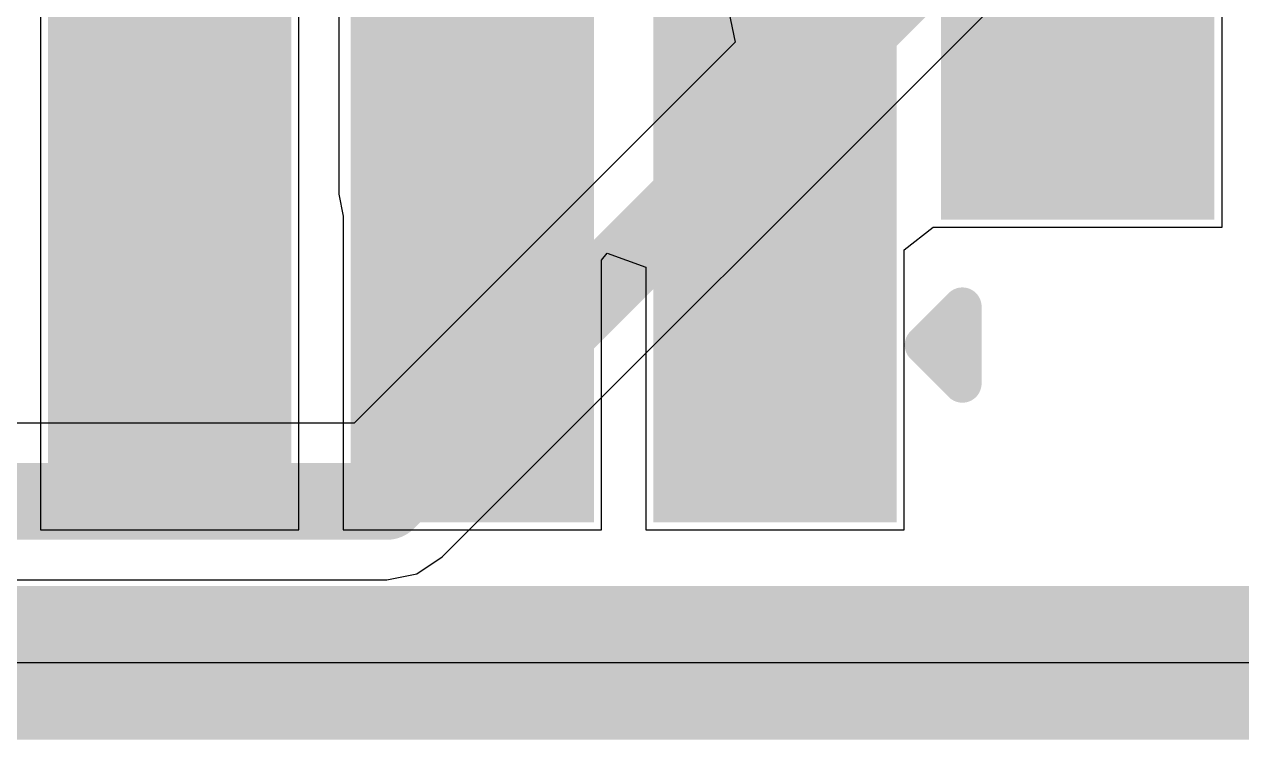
# Model space of a CAD drawing. Header units: inches. Extents: x -4 to 389, y 0 to 108.
# Drawn here: x 27.498 to 31.52, y -0.254 to 2.11 of the extents above; entities that cross this region are included whole.
import ezdxf

# ---------------------------------------------------------------- set-up
doc = ezdxf.new("R2010")
doc.units = ezdxf.units.IN
for name, color, linetype in [('Board Outline', 76, 'Continuous'), ('Bottom Layer', 5, 'Continuous'), ('Signal_1', 16, 'Continuous'), ('Signal_2', 76, 'Continuous'), ('Top Layer', 1, 'Continuous'), ('Top Overlay', 2, 'Continuous'), ('Top Paste', 8, 'Continuous'), ('Top Solder', 216, 'Continuous')]:
    doc.layers.add(name, color=color, linetype=linetype)

msp = doc.modelspace()

# ---------------------------------------------------------------- hatches: boundary and pattern name
at = {"layer": 'Top Layer'}
for points in [[(31.3281, 1.5662), (30.6281, 1.5662), (30.6281, 5.7662), (31.3281, 5.7662)], [(28.2781, 0.5662), (27.6781, 0.5662), (27.6781, 2.5662), (28.2781, 2.5662)], [(29.2781, 0.5662), (28.6781, 0.5662), (28.6781, 2.5662), (29.2781, 2.5662)], [(30.2781, 0.5662), (29.6781, 0.5662), (29.6781, 2.5662), (30.2781, 2.5662)]]:
    msp.add_hatch(color=1, dxfattribs=at).paths.add_polyline_path(points)
at = {"layer": 'Top Paste'}
for points in [[(31.3281, 1.5662), (30.6281, 1.5662), (30.6281, 5.7662), (31.3281, 5.7662)], [(28.2781, 0.5662), (27.6781, 0.5662), (27.6781, 2.5662), (28.2781, 2.5662)], [(29.2781, 0.5662), (28.6781, 0.5662), (28.6781, 2.5662), (29.2781, 2.5662)], [(30.2781, 0.5662), (29.6781, 0.5662), (29.6781, 2.5662), (30.2781, 2.5662)]]:
    msp.add_hatch(color=8, dxfattribs=at).paths.add_polyline_path(points)
at = {"layer": 'Top Solder'}
for points in [[(31.4297, 1.4646), (30.5265, 1.4646), (30.5265, 5.8678), (31.4297, 5.8678)], [(28.3797, 0.4646), (27.5765, 0.4646), (27.5765, 2.6678), (28.3797, 2.6678)], [(29.3797, 0.4646), (28.5765, 0.4646), (28.5765, 2.6678), (29.3797, 2.6678)], [(30.3797, 0.4646), (29.5765, 0.4646), (29.5765, 2.6678), (30.3797, 2.6678)]]:
    msp.add_hatch(color=216, dxfattribs=at).paths.add_polyline_path(points)

# ---------------------------------------------------------------- linework, layer by layer
at = {"layer": 'Board Outline'}
msp.add_lwpolyline([(0, 0, 0.508, 0.508, 0), (45.0088, 0, 0.508, 0.508, 0)], format="xyseb", dxfattribs=at)
at = {"layer": 'Bottom Layer'}
msp.add_line((45.0088, 0), (0, 0), dxfattribs=at)
at = {"layer": 'Signal_1'}
for p, q in [((28.8785, 0.3503), (43.5917, 15.0635)), ((29.8153, 2.1992), (29.847, 2.0513)), ((29.847, 2.0513), (28.5881, 0.7924)), ((28.5881, 0.7924), (22.7085, 0.7924)), ((28.7945, 0.2941), (28.8785, 0.3503)), ((28.6954, 0.2744), (28.7945, 0.2941)), ((5.5118, 0.2744), (28.6954, 0.2744)), ((45.0088, 0), (0, 0))]:
    msp.add_line(p, q, dxfattribs=at)
for points in [[(28.6954, 0.5334, 0.254, 0.254, 0), (43.4086, 15.2466, 0.254, 0.254, 0)], [(5.5118, 0.5334, 0.254, 0.254, 0), (28.6954, 0.5334, 0.254, 0.254, 0)]]:
    msp.add_lwpolyline(points, format="xyseb", dxfattribs=at)
msp.add_lwpolyline([(28.6319, 0.5334, 0.127, 0.127, 1), (28.7589, 0.5334, 0.127, 0.127, 1)], format="xyseb", close=True, dxfattribs=at)
msp.add_lwpolyline([(28.6319, 0.5334, 0.127, 0.127, 1), (28.7589, 0.5334, 0.127, 0.127, 1)], format="xyseb", close=True, dxfattribs=at)
at = {"layer": 'Signal_2'}
msp.add_line((45.0088, 0), (0, 0), dxfattribs=at)
at = {"layer": 'Top Layer'}
for p, q in [((31.4551, 1.4392), (31.4551, 5.8932)), ((27.5511, 2.6932), (27.5511, 0.4392)), ((28.4051, 0.4392), (28.4051, 2.6932)), ((28.5367, 2.5956), (28.5367, 1.5487)), ((28.5367, 1.5487), (28.5511, 1.4762)), ((28.5511, 1.4762), (28.5511, 0.4392)), ((30.4051, 1.3644), (30.5011, 1.4392)), ((30.5011, 1.4392), (30.5321, 1.4392)), ((30.5321, 1.4392), (31.4551, 1.4392)), ((29.4051, 1.3305), (29.4241, 1.3534)), ((29.4051, 0.4392), (29.4051, 1.3305)), ((29.4241, 1.3534), (29.5511, 1.3076)), ((30.4051, 0.4392), (30.4051, 1.3644)), ((29.5511, 1.3076), (29.5511, 0.4392)), ((27.5511, 0.4392), (28.4051, 0.4392)), ((28.5511, 0.4392), (29.4051, 0.4392)), ((29.5511, 0.4392), (30.4051, 0.4392)), ((45.0088, 0), (0, 0))]:
    msp.add_line(p, q, dxfattribs=at)
for points in [[(27.9739, 1.5322, 0.381, 0.381, 0), (27.9739, 3.175, 0.381, 0.381, 0)], [(28.9899, 1.5487, 0.635, 0.635, 0), (28.9899, 2.5956, 0.635, 0.635, 0)], [(29.9761, 1.5342, 0.381, 0.381, 0), (29.9761, 2.5936, 0.381, 0.381, 0)], [(29.9741, 1.5322, 0.381, 0.381, 0), (29.9761, 1.5342, 0.381, 0.381, 0)]]:
    msp.add_lwpolyline(points, format="xyseb", dxfattribs=at)
for points in [[(28.8311, 1.5487, 0.3175, 0.3175, 1), (29.1486, 1.5487, 0.3175, 0.3175, 1)], [(27.8786, 1.5322, 0.1905, 0.1905, 1), (28.0691, 1.5322, 0.1905, 0.1905, 1)], [(29.8789, 1.5322, 0.1905, 0.1905, 1), (30.0694, 1.5322, 0.1905, 0.1905, 1)], [(29.8809, 1.5342, 0.1905, 0.1905, 1), (30.0714, 1.5342, 0.1905, 0.1905, 1)], [(29.8809, 1.5342, 0.1905, 0.1905, 1), (30.0714, 1.5342, 0.1905, 0.1905, 1)]]:
    msp.add_lwpolyline(points, format="xyseb", close=True, dxfattribs=at)
at = {"layer": 'Top Overlay'}
for points in [[(30.4701, 1.05, 0.127, 0.127, 0), (30.5971, 1.177, 0.127, 0.127, 0)], [(30.5971, 0.923, 0.127, 0.127, 0), (30.5971, 1.177, 0.127, 0.127, 0)], [(30.4701, 1.05, 0.127, 0.127, 0), (30.5971, 0.923, 0.127, 0.127, 0)]]:
    msp.add_lwpolyline(points, format="xyseb", dxfattribs=at)
for points in [[(30.5654, 1.177, 0.0635, 0.0635, 1), (30.6289, 1.177, 0.0635, 0.0635, 1)], [(30.5654, 1.177, 0.0635, 0.0635, 1), (30.6289, 1.177, 0.0635, 0.0635, 1)], [(30.4384, 1.05, 0.0635, 0.0635, 1), (30.5019, 1.05, 0.0635, 0.0635, 1)], [(30.4384, 1.05, 0.0635, 0.0635, 1), (30.5019, 1.05, 0.0635, 0.0635, 1)], [(30.5654, 0.923, 0.0635, 0.0635, 1), (30.6289, 0.923, 0.0635, 0.0635, 1)], [(30.5654, 0.923, 0.0635, 0.0635, 1), (30.6289, 0.923, 0.0635, 0.0635, 1)]]:
    msp.add_lwpolyline(points, format="xyseb", close=True, dxfattribs=at)

doc.saveas('drawing.dxf')
